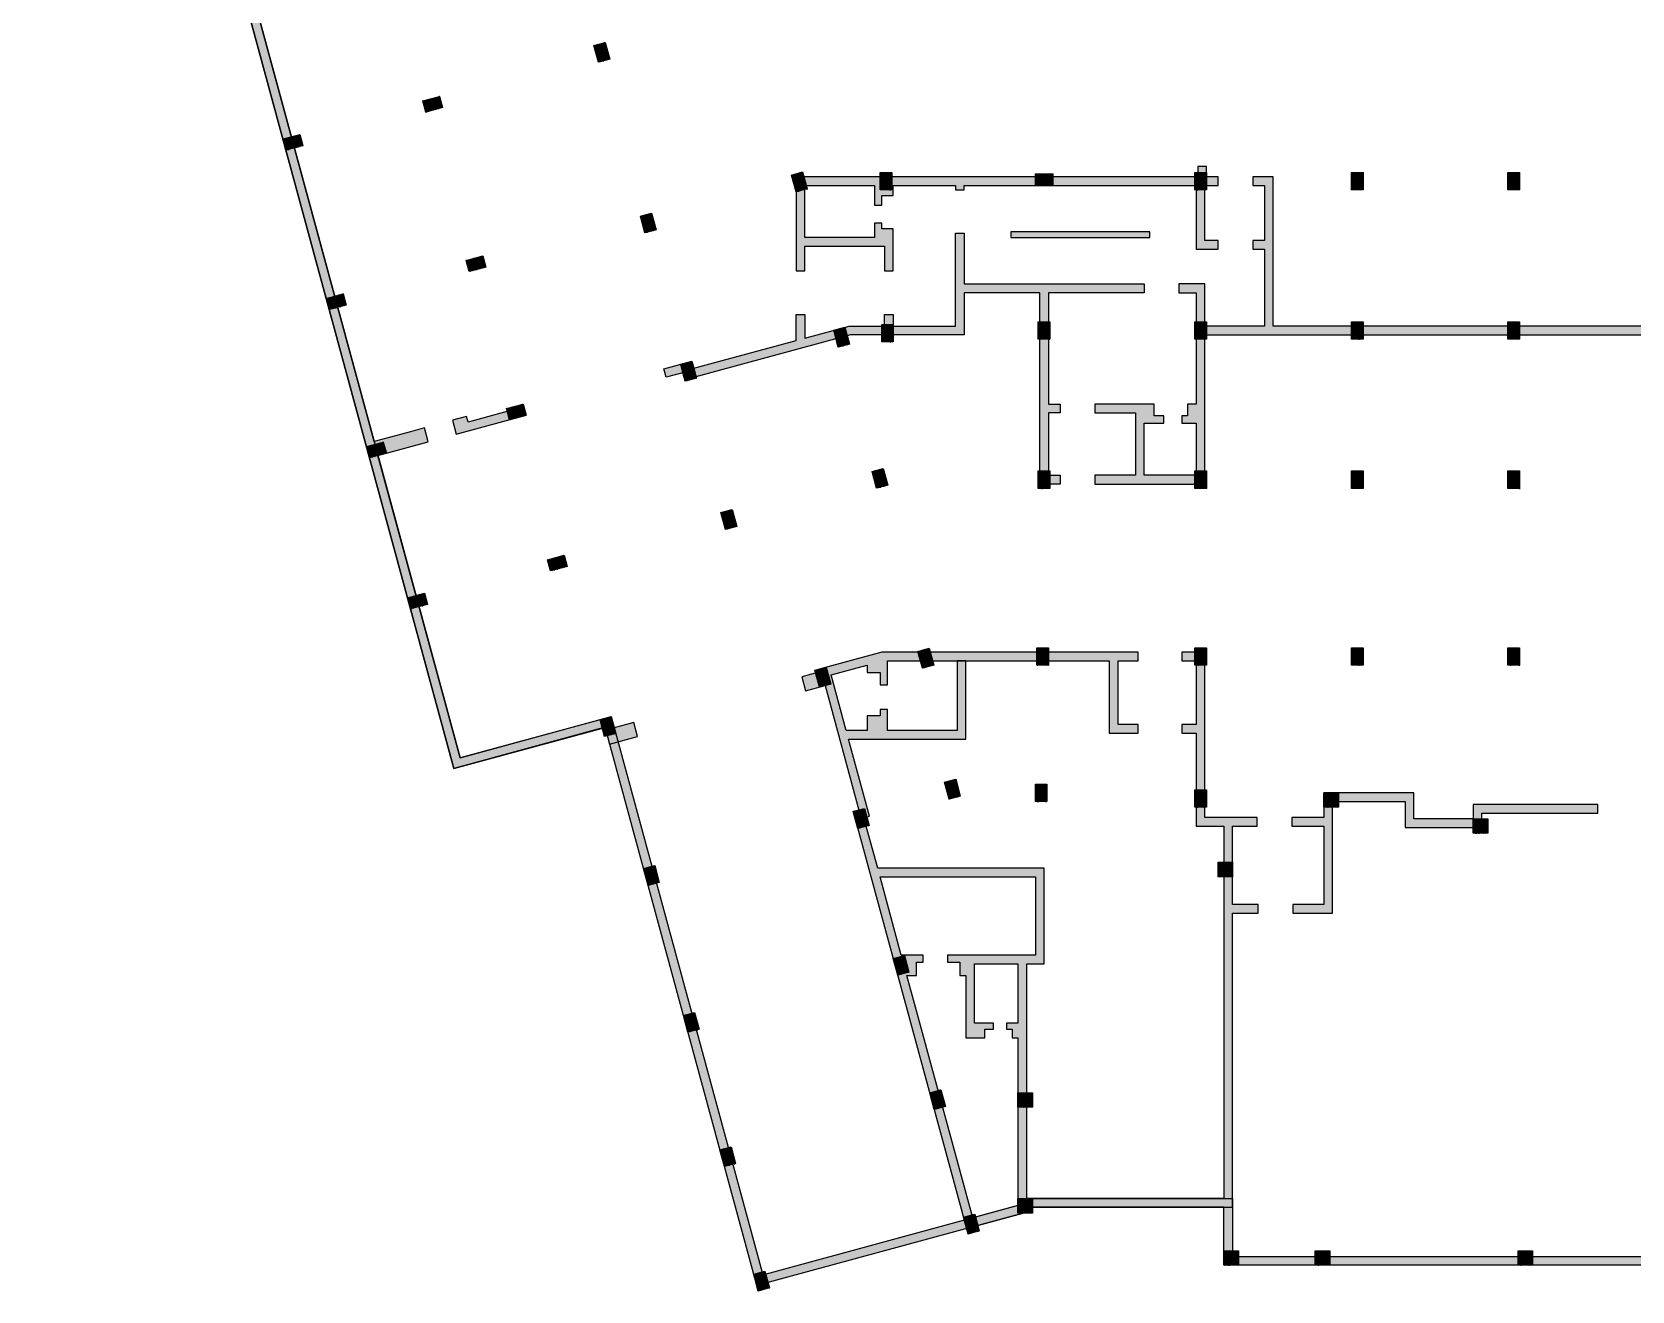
# Model space of a CAD drawing. Extents: x 910418 to 1204174, y 1052427 to 1444227.
# Drawn here: x 910420 to 965601, y 1351239 to 1394669 of the extents above; entities that cross this region are included whole.
import ezdxf

# ---------------------------------------------------------------- set-up
doc = ezdxf.new("R2010")
doc.units = 0
doc.header["$LTSCALE"] = 500
doc.layers.get('0').update_dxf_attribs({"linetype": 'CONTINUOUS'})
for name, color, linetype in [('S_COLU', 2, 'CONTINUOUS'), ('S_COLU_HACH', 15, 'CONTINUOUS'), ('S_WALL', 2, 'CONTINUOUS'), ('S_WALL_HACH', 30, 'CONTINUOUS'), ('S_WALL_OTHE_HACH', 33, 'CONTINUOUS'), ('SE_WALL', 2, 'CONTINUOUS')]:
    doc.layers.add(name, color=color, linetype=linetype)
doc.layers.add('S_POST_OTHE', color=110, linetype='CONTINUOUS', plot=False)
pattern_1 = [(50, (0, 0), (91.092334, -7.96954), [9.525, -104.775]), (355, (0, 0), (-17.62141, 95.52832), [7.62, -83.82]), (100.451, (7.59, -0.66), (73.47125, 87.55834), [8.095, -89.045]), (46.1842, (0, 25.4), (135.53952, -21.02116), [14.2875, -157.1625]), (96.6356, (11.3, 23.65), (118.70212, 123.71278), [12.1425, -133.5675]), (351.184, (0, 25.4), (118.7023, 123.71256), [11.43, -125.73]), (21, (12.7, 19.05), (75.80744, -51.13276), [9.525, -104.775]), (326, (12.7, 19.05), (30.90101, 92.09398), [7.62, -83.82]), (71.4514, (19.02, 14.79), (106.708245, 40.96143), [8.095, -89.045]), (37.5, (0, 0), (1.544302, 42.27752), [0, -82.804, 0, -85.09, 0, -84.1375]), (7.5, (0, 0), (33.409831, 50.090287), [0, -48.514, 0, -80.899, 0, -32.0675]), (327.5, (-28.32, 0), (67.795298, -2.864372), [0, -31.75, 0, -99.06, 0, -131.445]), (317.5, (-41.02, 0), (74.06459, 12.713246), [0, -41.275, 0, -65.786, 0, -93.345])]
pattern_2 = [(50, (0, 150), (91.09233, -7.96954), [9.525, -104.775]), (355, (0, 150), (-17.62141, 95.52832), [7.62, -83.82]), (100.451, (7.59, 149.34), (73.47125, 87.55834), [8.095, -89.045]), (46.1842, (0, 175.4), (135.53952, -21.02116), [14.2875, -157.1625]), (96.6356, (11.3, 173.65), (118.70212, 123.71278), [12.1425, -133.5675]), (351.184, (0, 175.4), (118.7023, 123.71256), [11.43, -125.73]), (21, (12.7, 169.05), (75.80744, -51.13276), [9.525, -104.775]), (326, (12.7, 169.05), (30.90101, 92.09398), [7.62, -83.82]), (71.4514, (19.02, 164.79), (106.70825, 40.96143), [8.095, -89.045]), (37.5, (0, 150), (1.544302, 42.27752), [0, -82.804, 0, -85.09, 0, -84.1375]), (7.5, (0, 150), (33.40983, 50.090287), [0, -48.514, 0, -80.899, 0, -32.0675]), (327.5, (-28.32, 150), (67.795298, -2.864372), [0, -31.75, 0, -99.06, 0, -131.445]), (317.5, (-41.02, 150), (74.06459, 12.713246), [0, -41.275, 0, -65.786, 0, -93.345])]
pattern_3 = [(65.202, (-7327.305, -61634.39), (89.9946, 16.1958), [9.525, -104.775]), (10.202, (-7327.305, -61634.39), (-42.0544, 87.5648), [7.62, -83.82]), (115.653, (-7319.81, -61633.04), (47.9406, 103.7603), [8.095, -89.045]), (61.3862, (-7333.97, -61609.88), (136.309, 15.256), [14.2875, -157.1625]), (111.8376, (-7322.6, -61608.61), (82.108, 150.51), [12.1425, -133.5675]), (6.386, (-7333.97, -61609.88), (82.1084, 150.51), [11.43, -125.73]), (36.202, (-7320.045, -61612.68), (86.5629, -29.4651), [9.525, -104.775]), (341.202, (-7320.045, -61612.68), (5.6706, 96.9743), [7.62, -83.82]), (86.6534, (-7312.83, -61615.13), (92.2333, 67.5094), [8.095, -89.045]), (52.702, (-7327.305, -61634.392), (-9.59584, 41.20307), [0, -82.804, 0, -85.09, 0, -84.1375]), (22.702, (-7327.305, -61634.39), (19.10595, 57.0983), [0, -48.514, 0, -80.899, 0, -32.0675]), (342.702, (-7354.635, -61641.818), (66.17407, 15.0133), [0, -31.75, 0, -99.06, 0, -131.445]), (332.702, (-7366.89, -61645.15), (68.1392, 31.6898), [0, -41.275, 0, -65.786, 0, -93.345])]
pattern_4 = [(50, (-936023.896, -1443727.37), (91.0923345, -7.9695428), [9.525, -104.775]), (355, (-936023.9, -1443727.37), (-17.621413, 95.5283214), [7.62, -83.82]), (100.451, (-936016.305, -1443728.03), (73.471251, 87.558344), [8.095, -89.045]), (46.1842, (-936023.9, -1443701.97), (135.5395204, -21.021164), [14.2875, -157.1625]), (96.6356, (-936012.6, -1443703.72), (118.702117, 123.712778), [12.1425, -133.5675]), (351.184, (-936023.9, -1443701.97), (118.702303, 123.712559), [11.43, -125.73]), (21, (-936011.196, -1443708.32), (75.80744, -51.1327593), [9.525, -104.775]), (326, (-936011.2, -1443708.32), (30.901014, 92.093983), [7.62, -83.82]), (71.4514, (-936004.88, -1443712.58), (106.7082454, 40.961429), [8.095, -89.045]), (37.5, (-936023.896, -1443727.37), (1.5443016, 42.27751944), [0, -82.804, 0, -85.09, 0, -84.1375]), (7.5, (-936023.896, -1443727.37), (33.4098313, 50.0902874), [0, -48.514, 0, -80.899, 0, -32.0675]), (327.5, (-936052.217, -1443727.37), (67.7952976, -2.864372), [0, -31.75, 0, -99.06, 0, -131.445]), (317.5, (-936064.917, -1443727.37), (74.0645907, 12.7132455), [0, -41.275, 0, -65.786, 0, -93.345])]
pattern_5 = [(50, (-936023.896, -1443727.37), (91.0923345, -7.9695428), [9.525, -104.775]), (355, (-936023.9, -1443727.37), (-17.621413, 95.5283214), [7.62, -83.82]), (100.451, (-936016.305, -1443728.03), (73.471251, 87.558344), [8.095, -89.045]), (46.1842, (-936023.9, -1443701.97), (135.5395204, -21.021164), [14.2875, -157.1625]), (96.6356, (-936012.6, -1443703.72), (118.702117, 123.712778), [12.1425, -133.5675]), (351.184, (-936023.9, -1443701.97), (118.702303, 123.712559), [11.43, -125.73]), (21, (-936011.196, -1443708.32), (75.80744, -51.1327593), [9.525, -104.775]), (326, (-936011.2, -1443708.32), (30.901014, 92.093983), [7.62, -83.82]), (71.4514, (-936004.88, -1443712.58), (106.7082454, 40.961429), [8.095, -89.045]), (37.5, (-936023.896, -1443727.37), (1.5443016, 42.27751944), [0, -82.804, 0, -85.09, 0, -84.1375]), (7.5, (-936023.896, -1443727.37), (33.4098313, 50.0902874), [0, -48.514, 0, -80.899, 0, -32.0675]), (327.5, (-936052.217, -1443727.37), (67.7952976, -2.864372), [0, -31.75, 0, -99.06, 0, -131.445]), (317.5, (-936064.917, -1443727.37), (74.0645907, 12.7132455), [0, -41.275, 0, -65.786, 0, -93.345])]

# ---------------------------------------------------------------- blocks, each defined once
blk = doc.blocks.new('500x500')
at = {"layer": 'S_COLU_HACH'}
h = blk.add_hatch(color=256, dxfattribs=at)
h.dxf.hatch_style = 1
h.paths.add_polyline_path([(989816, 1106390), (990316, 1106390), (990316, 1105890), (989816, 1105890)])
at = {"layer": 'S_WALL_OTHE_HACH'}
h = blk.add_hatch(dxfattribs=at)
h.set_pattern_fill('钢筋混凝土', color=256, scale=25)
h.set_pattern_definition([(45, (-1667147.89, -1030227.86), (-44.1941738, 44.1941738), []), (50, (-1667147.89, -1030227.86), (179.3150457, -15.688034), [18.75, -206.25]), (355, (-1667147.89, -1030227.86), (-34.687833, 188.048033), [15, -165]), (100.4514, (-1667132.95, -1030229.17), (144.627345, 172.3598855), [15.9350475, -175.285528]), (46.1842, (-1667147.9, -1030177.86), (266.810262, -41.379754), [28.125, -309.375]), (96.6356, (-1667125.65, -1030181.3), (233.665676, 243.529468), [23.902572, -262.92825]), (351.1842, (-1667147.9, -1030177.86), (233.665486, 243.52965), [22.5, -247.5]), (21, (-1667122.89, -1030190.36), (149.226763, -100.6547227), [18.75, -206.25]), (326, (-1667122.89, -1030190.36), (60.828833, 181.287511), [15, -165]), (71.4514, (-1667110.45, -1030198.75), (210.055657, 80.632624), [15.9350475, -175.285528]), (37.5, (-1667147.89, -1030227.86), (3.0399638, 83.2234635), [0, -163, 0, -167.5, 0, -165.625]), (7.5, (-1667147.89, -1030227.86), (65.7673844, 98.602928), [0, -95.5, 0, -159.25, 0, -63.125]), (327.5, (-1667203.64, -1030227.86), (133.455609, -5.6387179), [0, -62.5, 0, -195, 0, -258.75]), (317.5, (-1667228.64, -1030227.86), (145.7965423, 25.0262456), [0, -81.25, 0, -129.5, 0, -183.75])])
h.paths.add_polyline_path([(989816, 1106390), (990316, 1106390), (990316, 1105890), (989816, 1105890)])
at = {"layer": 'S_COLU'}
blk.add_lwpolyline([(989816, 1106390), (990316, 1106390), (990316, 1105890), (989816, 1105890)], close=True, dxfattribs=at)
at = {"layer": 'S_POST_OTHE', "color": 3}
for p, q in [((989816, 1106390), (990316, 1105890)), ((989816, 1105890), (990316, 1106390))]:
    blk.add_line(p, q, dxfattribs=at)
blk = doc.blocks.new('A$C0AFA105A')
at = {"layer": 'S_WALL_HACH'}
h = blk.add_hatch(dxfattribs=at)
h.set_pattern_fill('AR-CONC', color=256, scale=0.5)
h.set_pattern_definition(pattern_1)
edge = h.paths.add_edge_path()
edge.add_line((-10900, -6800), (-9400, -6800))
edge.add_line((-9400, -6800), (-9400, -7300))
edge.add_line((-9400, -7300), (-8900, -7300))
edge.add_line((-8900, -7300), (-8900, -6800))
edge.add_line((-8900, -6800), (-5050, -6800))
edge.add_line((-5050, -6800), (-5050, -9650))
edge.add_line((-5050, -9650), (-3100, -9650))
edge.add_line((-3100, -9650), (-3100, -10300))
edge.add_line((-3100, -10300), (-2800, -10300))
edge.add_line((-2800, -10300), (-2800, -9650))
edge.add_line((-2800, -9650), (-1900, -9650))
edge.add_line((-1900, -9650), (-1900, -9350))
edge.add_line((-1900, -9350), (-4749, -9350))
edge.add_line((-4749, -9350), (-4749, -6500))
edge.add_line((-4749, -6500), (-11200, -6500))
edge.add_line((-11200, -6500), (-11200, -11702))
edge.add_line((-11200, -11702), (-22021, -14643))
edge.add_line((-22021, -14643), (-21077, -18117))
edge.add_line((-21077, -18117), (-23972, -18905))
edge.add_line((-23972, -18905), (-23579, -20352))
edge.add_line((-23579, -20352), (-23289, -20273))
edge.add_line((-23289, -20273), (-23604, -19116))
edge.add_line((-23604, -19116), (-22446, -18801))
edge.add_line((-22446, -18801), (-22131, -19958))
edge.add_line((-22131, -19958), (-21842, -19880))
edge.add_line((-21842, -19880), (-22157, -18722))
edge.add_line((-22157, -18722), (-20998, -18406))
edge.add_line((-20998, -18406), (-20683, -19565))
edge.add_line((-20683, -19565), (-25604, -20902))
edge.add_line((-25604, -20902), (-11052, -74460))
edge.add_line((-11052, -74460), (-5841, -73044))
edge.add_line((-5841, -73044), (-5683, -73623))
edge.add_line((-5683, -73623), (-4717, -73360))
edge.add_line((-4717, -73360), (-4848, -72878))
edge.add_line((-4848, -72878), (-5525, -73062))
edge.add_line((-5525, -73062), (-5630, -72676))
edge.add_line((-5630, -72676), (-10841, -74092))
edge.add_line((-10841, -74092), (-13673, -63670))
edge.add_line((-13673, -63670), (-11936, -63198))
edge.add_line((-11936, -63198), (-12067, -62715))
edge.add_line((-12067, -62715), (-12550, -62846))
edge.add_line((-12550, -62846), (-12550, -62846))
edge.add_line((-12550, -62846), (-13804, -63187))
edge.add_line((-13804, -63187), (-25236, -21113))
edge.add_line((-25236, -21113), (-20315, -19774))
edge.add_line((-20315, -19774), (-21653, -14854))
edge.add_line((-21653, -14854), (-11151, -12000))
edge.add_line((-11151, -12000), (-10000, -12000))
edge.add_line((-10000, -12000), (-10000, -9700))
edge.add_line((-10000, -9700), (-9100, -9700))
edge.add_line((-9100, -9700), (-9100, -8550))
edge.add_line((-9100, -8550), (-8900, -8550))
edge.add_line((-8900, -8550), (-8900, -8100))
edge.add_line((-8900, -8100), (-9400, -8100))
edge.add_line((-9400, -8100), (-9400, -9400))
edge.add_line((-9400, -9400), (-10300, -9400))
edge.add_line((-10300, -9400), (-10300, -11700))
edge.add_line((-10300, -11700), (-10900, -11700))
edge.add_line((-10900, -11700), (-10900, -6800))
h = blk.add_hatch(dxfattribs=at)
h.set_pattern_fill('AR-CONC', color=256, scale=0.5)
h.set_pattern_definition(pattern_1)
h.paths.add_polyline_path([(14550, -56550), (14550, -56550), (15300, -56550), (15300, -56250), (14850, -56250), (14850, -54350), (15300, -54350), (15300, -54050), (14900, -54050), (14900, -53700), (14600, -53700), (14600, -54050), (752, -54050), (752, -57300), (1052, -57300), (1052, -56450), (3800, -56450), (3800, -57300), (4100, -57300), (4100, -55850), (3700, -55850), (3700, -55650), (3450, -55650), (3450, -56150), (1052, -56150), (1052, -54350), (3450, -54350), (3450, -55030), (3700, -55030), (3700, -54700), (4100, -54700), (4100, -54350), (6250, -54350), (6250, -54500), (6550, -54500), (6550, -54350), (14550, -54350)])
h = blk.add_hatch(dxfattribs=at)
h.set_pattern_fill('AR-CONC', color=256, scale=0.5)
h.set_pattern_definition(pattern_4)
h.paths.add_polyline_path([(13950, -57750), (13950, -58050), (14550, -58050), (14550, -61900), (14250, -61900), (14250, -62300), (14050, -62300), (14050, -62550), (14550, -62550), (14550, -64350), (12750, -64350), (12750, -62550), (13430, -62550), (13430, -62300), (13100, -62300), (13100, -61900), (11050, -61900), (11050, -62200), (12450, -62200), (12450, -64350), (11050, -64350), (11050, -64650), (14850, -64650), (14850, -59500), (36500, -59500), (36500, -59600), (37000, -59600), (37000, -59098), (36500, -59100), (36500, -59200), (17200, -59200), (17200, -54050), (16500, -54050), (16500, -54350), (16900, -54350), (16900, -56250), (16500, -56250), (16500, -56550), (16900, -56550), (16900, -59200), (14850, -59200), (14850, -57750)])
h = blk.add_hatch(dxfattribs=at)
h.set_pattern_fill('AR-CONC', color=256, scale=0.5)
h.set_pattern_definition(pattern_1)
h.paths.add_polyline_path([(2624, -59500), (-3089, -61052), (-3154, -60811), (-3733, -60969), (-3812, -60679), (-2847, -60417), (-2781, -60658), (752, -59698), (752, -58800), (1052, -58800), (1052, -59616), (2584, -59200), (3800, -59200), (3800, -58800), (4100, -58800), (4100, -59200), (6250, -59200), (6250, -56000), (6550, -56000), (6550, -57750), (12750, -57750), (12750, -58050), (9450, -58050), (9450, -61900), (9850, -61900), (9850, -62200), (9450, -62200), (9450, -64350), (9850, -64350), (9850, -64650), (9150, -64650), (9150, -58050), (6550, -58050), (6550, -59500)])
h = blk.add_hatch(dxfattribs=at)
h.set_pattern_fill('AR-CONC', color=256, scale=0.5)
h.set_pattern_definition(pattern_2)
h.paths.add_polyline_path([(12950, -55950), (8150, -55950), (8150, -56150), (12950, -56150)])
h = blk.add_hatch(dxfattribs=at)
h.set_pattern_fill('AR-CONC', color=256, scale=0.5)
h.set_pattern_definition(pattern_3)
h.paths.add_polyline_path([(-8637, -61990), (-10567, -62515), (-10620, -62322), (-11102, -62453), (-10971, -62936), (-8558, -62280)])
h = blk.add_hatch(dxfattribs=at)
h.set_pattern_fill('AR-CONC', color=256, scale=0.5)
h.set_pattern_definition(pattern_5)
h.paths.add_polyline_path([(4900, -81150), (5125, -81150), (5125, -80900), (4377, -80900), (3644, -78200), (9000, -78200), (9000, -80900), (5975, -80900), (5975, -81150), (6400, -81150), (6400, -81600), (6600, -81600), (6600, -83750), (7260, -83750), (7260, -83456), (7560, -83450), (7560, -83250), (6900, -83250), (6900, -81200), (8400, -81200), (8400, -83250), (8002, -83250), (8000, -83450), (8200, -83450), (8200, -83750), (8400, -83750), (8400, -89600), (15800, -89600), (15800, -79450), (16683, -79450), (16683, -79150), (15800, -79150), (15800, -76450), (16650, -76450), (16650, -76150), (14850, -76150), (14850, -70450), (14050, -70450), (14050, -70750), (14550, -70750), (14550, -72950), (14050, -72950), (14050, -73250), (14550, -73250), (14550, -76450), (15500, -76450), (15500, -89300), (8700, -89300), (8700, -81200), (9300, -81200), (9300, -77900), (3562, -77900), (3089, -76161), (3282, -76109), (2560, -73450), (6601, -73450), (6601, -70750), (6301, -70750), (6301, -73150), (3901, -73150), (3901, -72425), (3651, -72425), (3651, -72650), (3201, -72650), (3201, -73150), (2478, -73150), (1958, -71235), (3201, -70898), (3201, -71150), (3651, -71150), (3651, -71575), (3901, -71575), (3901, -70750), (11550, -70750), (11550, -73250), (12550, -73250), (12550, -72950), (11850, -72950), (11850, -70750), (12550, -70750), (12550, -70450), (3704, -70450), (1590, -71025), (1616, -71121), (941, -71305), (1072, -71787), (1747, -71604), (2914, -75898), (2721, -75950), (6629, -90329), (8700, -89766), (8700, -89600), (8400, -89600), (8400, -89537), (6839, -89961), (5002, -83200), (4866, -82700), (4567, -81600), (4900, -81600)])
h = blk.add_hatch(dxfattribs=at)
h.set_pattern_fill('AR-CONC', color=256, scale=0.5)
h.set_pattern_definition(pattern_1)
h.paths.add_polyline_path([(22050, -75300), (18950, -75300), (18950, -76150), (17850, -76150), (17850, -76450), (18950, -76450), (18950, -79150), (17883, -79150), (17883, -79450), (19250, -79450), (19250, -75600), (21750, -75600), (21750, -76500), (24400, -76500), (24400, -76000), (28403, -76000), (28403, -75700), (24100, -75700), (24100, -76200), (22050, -76200)])
at = {"layer": 'S_WALL_OTHE_HACH'}
h = blk.add_hatch(dxfattribs=at)
h.set_pattern_fill('AR-CONC', color=256, scale=0.5)
h.set_pattern_definition(pattern_1)
edge = h.paths.add_edge_path()
edge.add_line((-10900, -6800), (-9400, -6800))
edge.add_line((-9400, -6800), (-9400, -7300))
edge.add_line((-9400, -7300), (-8900, -7300))
edge.add_line((-8900, -7300), (-8900, -6800))
edge.add_line((-8900, -6800), (-5050, -6800))
edge.add_line((-5050, -6800), (-5050, -9650))
edge.add_line((-5050, -9650), (-3100, -9650))
edge.add_line((-3100, -9650), (-3100, -10300))
edge.add_line((-3100, -10300), (-2800, -10300))
edge.add_line((-2800, -10300), (-2800, -9650))
edge.add_line((-2800, -9650), (-1900, -9650))
edge.add_line((-1900, -9650), (-1900, -9350))
edge.add_line((-1900, -9350), (-4749, -9350))
edge.add_line((-4749, -9350), (-4749, -6500))
edge.add_line((-4749, -6500), (-11200, -6500))
edge.add_line((-11200, -6500), (-11200, -11702))
edge.add_line((-11200, -11702), (-22021, -14643))
edge.add_line((-22021, -14643), (-21077, -18117))
edge.add_line((-21077, -18117), (-23972, -18905))
edge.add_line((-23972, -18905), (-23579, -20352))
edge.add_line((-23579, -20352), (-23289, -20273))
edge.add_line((-23289, -20273), (-23604, -19116))
edge.add_line((-23604, -19116), (-22446, -18801))
edge.add_line((-22446, -18801), (-22131, -19958))
edge.add_line((-22131, -19958), (-21842, -19880))
edge.add_line((-21842, -19880), (-22157, -18722))
edge.add_line((-22157, -18722), (-20998, -18406))
edge.add_line((-20998, -18406), (-20683, -19565))
edge.add_line((-20683, -19565), (-25604, -20902))
edge.add_line((-25604, -20902), (-11052, -74460))
edge.add_line((-11052, -74460), (-5841, -73044))
edge.add_line((-5841, -73044), (-5683, -73623))
edge.add_line((-5683, -73623), (-4717, -73360))
edge.add_line((-4717, -73360), (-4848, -72878))
edge.add_line((-4848, -72878), (-5525, -73062))
edge.add_line((-5525, -73062), (-5630, -72676))
edge.add_line((-5630, -72676), (-10841, -74092))
edge.add_line((-10841, -74092), (-13673, -63670))
edge.add_line((-13673, -63670), (-11936, -63198))
edge.add_line((-11936, -63198), (-12067, -62715))
edge.add_line((-12067, -62715), (-12550, -62846))
edge.add_line((-12550, -62846), (-12550, -62846))
edge.add_line((-12550, -62846), (-13804, -63187))
edge.add_line((-13804, -63187), (-25236, -21113))
edge.add_line((-25236, -21113), (-20315, -19774))
edge.add_line((-20315, -19774), (-21653, -14854))
edge.add_line((-21653, -14854), (-11151, -12000))
edge.add_line((-11151, -12000), (-10000, -12000))
edge.add_line((-10000, -12000), (-10000, -9700))
edge.add_line((-10000, -9700), (-9100, -9700))
edge.add_line((-9100, -9700), (-9100, -8550))
edge.add_line((-9100, -8550), (-8900, -8550))
edge.add_line((-8900, -8550), (-8900, -8100))
edge.add_line((-8900, -8100), (-9400, -8100))
edge.add_line((-9400, -8100), (-9400, -9400))
edge.add_line((-9400, -9400), (-10300, -9400))
edge.add_line((-10300, -9400), (-10300, -11700))
edge.add_line((-10300, -11700), (-10900, -11700))
edge.add_line((-10900, -11700), (-10900, -6800))
h = blk.add_hatch(dxfattribs=at)
h.set_pattern_fill('AR-CONC', color=256, scale=0.5)
h.set_pattern_definition(pattern_1)
h.paths.add_polyline_path([(14550, -56550), (14550, -56550), (15300, -56550), (15300, -56250), (14850, -56250), (14850, -54350), (15300, -54350), (15300, -54050), (14900, -54050), (14900, -53700), (14600, -53700), (14600, -54050), (752, -54050), (752, -57300), (1052, -57300), (1052, -56450), (3800, -56450), (3800, -57300), (4100, -57300), (4100, -55850), (3700, -55850), (3700, -55650), (3450, -55650), (3450, -56150), (1052, -56150), (1052, -54350), (3450, -54350), (3450, -55030), (3700, -55030), (3700, -54700), (4100, -54700), (4100, -54350), (6250, -54350), (6250, -54500), (6550, -54500), (6550, -54350), (14550, -54350)])
h = blk.add_hatch(dxfattribs=at)
h.set_pattern_fill('AR-CONC', color=256, scale=0.5)
h.set_pattern_definition(pattern_4)
h.paths.add_polyline_path([(13950, -57750), (13950, -58050), (14550, -58050), (14550, -61900), (14250, -61900), (14250, -62300), (14050, -62300), (14050, -62550), (14550, -62550), (14550, -64350), (12750, -64350), (12750, -62550), (13430, -62550), (13430, -62300), (13100, -62300), (13100, -61900), (11050, -61900), (11050, -62200), (12450, -62200), (12450, -64350), (11050, -64350), (11050, -64650), (14850, -64650), (14850, -59500), (36500, -59500), (36500, -59600), (37000, -59600), (37000, -59098), (36500, -59100), (36500, -59200), (17200, -59200), (17200, -54050), (16500, -54050), (16500, -54350), (16900, -54350), (16900, -56250), (16500, -56250), (16500, -56550), (16900, -56550), (16900, -59200), (14850, -59200), (14850, -57750)])
h = blk.add_hatch(dxfattribs=at)
h.set_pattern_fill('AR-CONC', color=256, scale=0.5)
h.set_pattern_definition(pattern_1)
h.paths.add_polyline_path([(2624, -59500), (-3089, -61052), (-3154, -60811), (-3733, -60969), (-3812, -60679), (-2847, -60417), (-2781, -60658), (752, -59698), (752, -58800), (1052, -58800), (1052, -59616), (2584, -59200), (3800, -59200), (3800, -58800), (4100, -58800), (4100, -59200), (6250, -59200), (6250, -56000), (6550, -56000), (6550, -57750), (12750, -57750), (12750, -58050), (9450, -58050), (9450, -61900), (9850, -61900), (9850, -62200), (9450, -62200), (9450, -64350), (9850, -64350), (9850, -64650), (9150, -64650), (9150, -58050), (6550, -58050), (6550, -59500)])
h = blk.add_hatch(dxfattribs=at)
h.set_pattern_fill('AR-CONC', color=256, scale=0.5)
h.set_pattern_definition(pattern_2)
h.paths.add_polyline_path([(12950, -55950), (8150, -55950), (8150, -56150), (12950, -56150)])
h = blk.add_hatch(dxfattribs=at)
h.set_pattern_fill('AR-CONC', color=256, scale=0.5)
h.set_pattern_definition(pattern_3)
h.paths.add_polyline_path([(-8637, -61990), (-10567, -62515), (-10620, -62322), (-11102, -62453), (-10971, -62936), (-8558, -62280)])
h = blk.add_hatch(dxfattribs=at)
h.set_pattern_fill('AR-CONC', color=256, scale=0.5)
h.set_pattern_definition(pattern_5)
h.paths.add_polyline_path([(4900, -81150), (5125, -81150), (5125, -80900), (4377, -80900), (3644, -78200), (9000, -78200), (9000, -80900), (5975, -80900), (5975, -81150), (6400, -81150), (6400, -81600), (6600, -81600), (6600, -83750), (7260, -83750), (7260, -83456), (7560, -83450), (7560, -83250), (6900, -83250), (6900, -81200), (8400, -81200), (8400, -83250), (8002, -83250), (8000, -83450), (8200, -83450), (8200, -83750), (8400, -83750), (8400, -89600), (15800, -89600), (15800, -79450), (16683, -79450), (16683, -79150), (15800, -79150), (15800, -76450), (16650, -76450), (16650, -76150), (14850, -76150), (14850, -70450), (14050, -70450), (14050, -70750), (14550, -70750), (14550, -72950), (14050, -72950), (14050, -73250), (14550, -73250), (14550, -76450), (15500, -76450), (15500, -89300), (8700, -89300), (8700, -81200), (9300, -81200), (9300, -77900), (3562, -77900), (3089, -76161), (3282, -76109), (2560, -73450), (6601, -73450), (6601, -70750), (6301, -70750), (6301, -73150), (3901, -73150), (3901, -72425), (3651, -72425), (3651, -72650), (3201, -72650), (3201, -73150), (2478, -73150), (1958, -71235), (3201, -70898), (3201, -71150), (3651, -71150), (3651, -71575), (3901, -71575), (3901, -70750), (11550, -70750), (11550, -73250), (12550, -73250), (12550, -72950), (11850, -72950), (11850, -70750), (12550, -70750), (12550, -70450), (3704, -70450), (1590, -71025), (1616, -71121), (941, -71305), (1072, -71787), (1747, -71604), (2914, -75898), (2721, -75950), (6629, -90329), (8700, -89766), (8700, -89600), (8400, -89600), (8400, -89537), (6839, -89961), (5002, -83200), (4866, -82700), (4567, -81600), (4900, -81600)])
h = blk.add_hatch(dxfattribs=at)
h.set_pattern_fill('AR-CONC', color=256, scale=0.5)
h.set_pattern_definition(pattern_1)
h.paths.add_polyline_path([(22050, -75300), (18950, -75300), (18950, -76150), (17850, -76150), (17850, -76450), (18950, -76450), (18950, -79150), (17883, -79150), (17883, -79450), (19250, -79450), (19250, -75600), (21750, -75600), (21750, -76500), (24400, -76500), (24400, -76000), (28403, -76000), (28403, -75700), (24100, -75700), (24100, -76200), (22050, -76200)])
at = {"layer": 'S_WALL', "color": 1}
for points in [[(-25604, -20902), (-11052, -74460), (-5841, -73044), (-5683, -73623), (-4717, -73360), (-4848, -72878), (-5525, -73062), (-5630, -72676), (-10841, -74092), (-13673, -63670), (-11936, -63198), (-12067, -62715), (-12550, -62846), (-12550, -62846), (-13804, -63187), (-25236, -21113)], [(14550, -56550), (14550, -56550), (15300, -56550), (15300, -56250), (14850, -56250), (14850, -54350), (15300, -54350), (15300, -54050), (14900, -54050), (14900, -53700), (14600, -53700), (14600, -54050), (752, -54050), (752, -57300), (1052, -57300), (1052, -56450), (3800, -56450), (3800, -57300), (4100, -57300), (4100, -55850), (3700, -55850), (3700, -55650), (3450, -55650), (3450, -56150), (1052, -56150), (1052, -54350), (3450, -54350), (3450, -55030), (3700, -55030), (3700, -54700), (4100, -54700), (4100, -54350), (6250, -54350), (6250, -54500), (6550, -54500), (6550, -54350), (14550, -54350), (14550, -56550)], [(13950, -57750), (13950, -58050), (14550, -58050), (14550, -61900), (14250, -61900), (14250, -62300), (14050, -62300), (14050, -62550), (14550, -62550), (14550, -64350), (12750, -64350), (12750, -62550), (13430, -62550), (13430, -62300), (13100, -62300), (13100, -61900), (11050, -61900), (11050, -62200), (12450, -62200), (12450, -64350), (11050, -64350), (11050, -64650), (14850, -64650), (14850, -59500), (36500, -59500)], [(36500, -59200), (17200, -59200), (17200, -54050), (16500, -54050), (16500, -54350), (16900, -54350), (16900, -56250), (16500, -56250), (16500, -56550), (16900, -56550), (16900, -59200), (14850, -59200), (14850, -57750), (13950, -57750)]]:
    blk.add_lwpolyline(points, dxfattribs=at)
at = {"layer": 'S_WALL', "color": 1, "elevation": 0}
blk.add_lwpolyline([(2624, -59500), (-3089, -61052), (-3154, -60811), (-3733, -60969), (-3812, -60679), (-2847, -60417), (-2781, -60658), (752, -59698), (752, -58800), (1052, -58800), (1052, -59616), (2584, -59200), (3800, -59200), (3800, -58800), (4100, -58800), (4100, -59200), (6250, -59200), (6250, -56000), (6550, -56000), (6550, -57750), (12750, -57750), (12750, -58050), (9450, -58050), (9450, -61900), (9850, -61900), (9850, -62200), (9450, -62200), (9450, -64350), (9850, -64350), (9850, -64650), (9150, -64650), (9150, -58050), (6550, -58050), (6550, -59500), (2624, -59500)], dxfattribs=at)
at = {"layer": 'S_WALL', "color": 1}
for points in [[(12950, -55950), (8150, -55950), (8150, -56150), (12950, -56150)], [(-8637, -61990), (-10567, -62515), (-10620, -62322), (-11102, -62453), (-10971, -62936), (-8558, -62280)], [(4900, -81150), (5125, -81150), (5125, -80900), (4377, -80900), (3644, -78200), (9000, -78200), (9000, -80900), (5975, -80900), (5975, -81150), (6400, -81150), (6400, -81600), (6600, -81600), (6600, -83750), (7260, -83750), (7260, -83456), (7560, -83450), (7560, -83250), (6900, -83250), (6900, -81200), (8400, -81200), (8400, -83250), (8002, -83250), (8000, -83450), (8200, -83450), (8200, -83750), (8400, -83750), (8400, -89600), (15800, -89600), (15800, -79450), (16683, -79450), (16683, -79150), (15800, -79150), (15800, -76450), (16650, -76450), (16650, -76150), (14850, -76150), (14850, -70450), (14050, -70450), (14050, -70750), (14550, -70750), (14550, -72950), (14050, -72950), (14050, -73250), (14550, -73250), (14550, -76450), (15500, -76450), (15500, -89300), (8700, -89300), (8700, -81200), (9300, -81200), (9300, -77900), (3562, -77900), (3089, -76161), (3282, -76109), (2560, -73450), (6601, -73450), (6601, -70750), (6301, -70750), (6301, -73150), (3901, -73150), (3901, -72425), (3651, -72425), (3651, -72650), (3201, -72650), (3201, -73150), (2478, -73150), (1958, -71235), (3201, -70898), (3201, -71150), (3651, -71150), (3651, -71575), (3901, -71575), (3901, -70750), (11550, -70750), (11550, -73250), (12550, -73250), (12550, -72950), (11850, -72950), (11850, -70750), (12550, -70750), (12550, -70450), (3704, -70450), (1590, -71025), (1616, -71121), (941, -71305), (1072, -71787), (1747, -71604), (2914, -75898), (2721, -75950), (6629, -90329), (8700, -89766), (8700, -89600), (8400, -89600), (8400, -89537), (6839, -89961), (5002, -83200), (4866, -82700), (4567, -81600), (4900, -81600)], [(22050, -75300), (18950, -75300), (18950, -76150), (17850, -76150), (17850, -76450), (18950, -76450), (18950, -79150), (17883, -79150), (17883, -79450), (19250, -79450), (19250, -75600), (21750, -75600), (21750, -76500), (24400, -76500), (24400, -76000), (28403, -76000), (28403, -75700), (24100, -75700), (24100, -76200), (22050, -76200)]]:
    blk.add_lwpolyline(points, close=True, dxfattribs=at)
blk = doc.blocks.new('600x400')
at = {"layer": 'S_COLU_HACH'}
h = blk.add_hatch(color=256, dxfattribs=at)
h.dxf.hatch_style = 1
h.paths.add_polyline_path([(932065, 1422768), (932465, 1422768), (932465, 1422168), (932065, 1422168)])
at = {"layer": 'S_WALL_OTHE_HACH'}
h = blk.add_hatch(dxfattribs=at)
h.set_pattern_fill('钢筋混凝土', color=256, scale=25)
h.set_pattern_definition([(45, (-2258.95, 1541.13), (-44.1941738, 44.1941738), []), (50, (-2258.95, 1541.13), (179.315046, -15.688034), [18.75, -206.25]), (355, (-2258.95, 1541.13), (-34.687833, 188.048033), [15, -165]), (100.4514, (-2244, 1539.82), (144.627345, 172.359886), [15.935047, -175.285528]), (46.1842, (-2258.95, 1591.13), (266.810262, -41.379754), [28.125, -309.375]), (96.6356, (-2236.72, 1587.68), (233.665676, 243.529468), [23.90257, -262.92825]), (351.1842, (-2258.95, 1591.13), (233.665486, 243.52965), [22.5, -247.5]), (21, (-2233.95, 1578.63), (149.226763, -100.654723), [18.75, -206.25]), (326, (-2233.95, 1578.63), (60.828833, 181.287511), [15, -165]), (71.4514, (-2221.51, 1570.24), (210.055657, 80.632624), [15.935047, -175.285528]), (37.5, (-2258.95, 1541.13), (3.0399638, 83.2234635), [0, -163, 0, -167.5, 0, -165.625]), (7.5, (-2258.95, 1541.13), (65.7673844, 98.602928), [0, -95.5, 0, -159.25, 0, -63.125]), (327.5, (-2314.7, 1541.13), (133.455609, -5.638718), [0, -62.5, 0, -195, 0, -258.75]), (317.5, (-2339.7, 1541.13), (145.796542, 25.0262456), [0, -81.25, 0, -129.5, 0, -183.75])])
h.paths.add_polyline_path([(932065, 1422768), (932465, 1422768), (932465, 1422168), (932065, 1422168)])
at = {"layer": 'S_COLU'}
blk.add_lwpolyline([(932065, 1422768), (932465, 1422768), (932465, 1422168), (932065, 1422168)], close=True, dxfattribs=at)
at = {"layer": 'S_POST_OTHE', "color": 3}
for p, q in [((932065, 1422768), (932465, 1422168)), ((932065, 1422168), (932465, 1422768))]:
    blk.add_line(p, q, dxfattribs=at)

msp = doc.modelspace()

# ---------------------------------------------------------------- hatches: boundary and pattern name
at = {"layer": 'S_WALL_HACH'}
h = msp.add_hatch(color=256, dxfattribs=at)
h.dxf.hatch_style = 1
h.paths.add_polyline_path([(944732, 1354127), (944732, 1354427), (951824, 1354427), (951824, 1352427), (978324, 1352427), (978324, 1354427), (985524, 1354427), (985524, 1362527), (984924, 1362527), (984924, 1368127), (1005324, 1368127), (1005324, 1373827), (1010524, 1373827), (1010524, 1384527), (1016124, 1384527), (1016124, 1410127), (1010724, 1410127), (1010724, 1427027), (1011524, 1427027), (1011524, 1428927), (1021624, 1428927), (1021624, 1432327), (1022424, 1432327), (1022424, 1438027), (1011624, 1438027), (1011624, 1443927), (1009124, 1443927), (1009124, 1443327), (1006774, 1443327), (1006774, 1440927), (1006424, 1440927), (1006424, 1438127), (1001474, 1438127), (1001474, 1442827), (999124, 1442827), (999124, 1443727), (996624, 1443727), (996624, 1438027), (985624, 1438027), (985624, 1432027), (961824, 1432027), (961824, 1434027), (961824, 1434027), (961824, 1438027), (951024, 1438027), (951024, 1443927), (948524, 1443927), (948524, 1443327), (946174, 1443327), (946174, 1440927), (945824, 1440927), (945824, 1438127), (940874, 1438127), (940874, 1442827), (938524, 1442827), (938524, 1443727), (936024, 1443727), (936024, 1438027), (934324, 1438027), (934324, 1438027), (934324, 1436927), (925124, 1436927), (925124, 1431796), (914371, 1428873), (915709, 1423952), (915419, 1423873), (910788, 1422615), (925183, 1369636), (930395, 1371052), (935627, 1351800), (944695, 1354264), (944774, 1353975), (935416, 1351432), (930184, 1370684), (924972, 1369268), (910420, 1422825), (915341, 1424163), (914002, 1429084), (924824, 1432025), (924824, 1437227), (934024, 1437227), (934024, 1438327), (935724, 1438327), (935724, 1444027), (938824, 1444027), (938824, 1443127), (941174, 1443127), (941174, 1438427), (945524, 1438427), (945524, 1441228), (945874, 1441227), (945874, 1443627), (948224, 1443627), (948224, 1444227), (951324, 1444227), (951324, 1438327), (962124, 1438327), (962124, 1432327), (985324, 1432327), (985324, 1438327), (996324, 1438327), (996324, 1444027), (999424, 1444027), (999424, 1443127), (1001774, 1443127), (1001774, 1438427), (1006124, 1438427), (1006124, 1441227), (1006474, 1441227), (1006474, 1443627), (1008824, 1443627), (1008824, 1444227), (1011924, 1444227), (1011924, 1438326), (1022724, 1438327), (1022724, 1432027), (1021924, 1432027), (1021924, 1428627), (1011824, 1428627), (1011824, 1426727), (1011024, 1426727), (1011024, 1410427), (1016424, 1410427), (1016424, 1384227), (1010824, 1384227), (1010824, 1373527), (1005624, 1373527), (1005624, 1367827), (985224, 1367827), (985224, 1362827), (985824, 1362827), (985824, 1354127), (978624, 1354127), (978624, 1352127), (951524, 1352127), (951524, 1354127)])
at = {"layer": 'S_WALL_OTHE_HACH'}
h = msp.add_hatch(dxfattribs=at)
h.set_pattern_fill('钢筋混凝土', color=256, scale=25)
h.set_pattern_definition([(45, (0, 0), (-44.1941738, 44.1941738), []), (50, (0, 0), (179.315046, -15.688034), [18.75, -206.25]), (355, (0, 0), (-34.687833, 188.048033), [15, -165]), (100.4514, (14.94, -1.3), (144.627345, 172.359886), [15.935047, -175.285528]), (46.1842, (0, 50), (266.810262, -41.379754), [28.125, -309.375]), (96.6356, (22.23, 46.55), (233.665676, 243.529468), [23.90257, -262.92825]), (351.1842, (0, 50), (233.665486, 243.52965), [22.5, -247.5]), (21, (25, 37.5), (149.226763, -100.654723), [18.75, -206.25]), (326, (25, 37.5), (60.828833, 181.287511), [15, -165]), (71.4514, (37.44, 29.11), (210.055657, 80.632624), [15.935047, -175.285528]), (37.5, (0, 0), (3.0399638, 83.2234635), [0, -163, 0, -167.5, 0, -165.625]), (7.5, (0, 0), (65.7673844, 98.602928), [0, -95.5, 0, -159.25, 0, -63.125]), (327.5, (-55.75, 0), (133.455609, -5.638718), [0, -62.5, 0, -195, 0, -258.75]), (317.5, (-80.75, 0), (145.796542, 25.0262456), [0, -81.25, 0, -129.5, 0, -183.75])])
h.paths.add_polyline_path([(944732, 1354127), (944732, 1354427), (951824, 1354427), (951824, 1352427), (978324, 1352427), (978324, 1354427), (985524, 1354427), (985524, 1362527), (984924, 1362527), (984924, 1368127), (1005324, 1368127), (1005324, 1373827), (1010524, 1373827), (1010524, 1384527), (1016124, 1384527), (1016124, 1410127), (1010724, 1410127), (1010724, 1427027), (1011524, 1427027), (1011524, 1428927), (1021624, 1428927), (1021624, 1432327), (1022424, 1432327), (1022424, 1438027), (1011624, 1438027), (1011624, 1443927), (1009124, 1443927), (1009124, 1443327), (1006774, 1443327), (1006774, 1440927), (1006424, 1440927), (1006424, 1438127), (1001474, 1438127), (1001474, 1442827), (999124, 1442827), (999124, 1443727), (996624, 1443727), (996624, 1438027), (985624, 1438027), (985624, 1432027), (961824, 1432027), (961824, 1434027), (961824, 1434027), (961824, 1438027), (951024, 1438027), (951024, 1443927), (948524, 1443927), (948524, 1443327), (946174, 1443327), (946174, 1440927), (945824, 1440927), (945824, 1438127), (940874, 1438127), (940874, 1442827), (938524, 1442827), (938524, 1443727), (936024, 1443727), (936024, 1438027), (934324, 1438027), (934324, 1438027), (934324, 1436927), (925124, 1436927), (925124, 1431796), (914371, 1428873), (915709, 1423952), (915419, 1423873), (910788, 1422615), (925183, 1369636), (930395, 1371052), (935627, 1351800), (944695, 1354264), (944774, 1353975), (935416, 1351432), (930184, 1370684), (924972, 1369268), (910420, 1422825), (915341, 1424163), (914002, 1429084), (924824, 1432025), (924824, 1437227), (934024, 1437227), (934024, 1438327), (935724, 1438327), (935724, 1444027), (938824, 1444027), (938824, 1443127), (941174, 1443127), (941174, 1438427), (945524, 1438427), (945524, 1441228), (945874, 1441227), (945874, 1443627), (948224, 1443627), (948224, 1444227), (951324, 1444227), (951324, 1438327), (962124, 1438327), (962124, 1432327), (985324, 1432327), (985324, 1438327), (996324, 1438327), (996324, 1444027), (999424, 1444027), (999424, 1443127), (1001774, 1443127), (1001774, 1438427), (1006124, 1438427), (1006124, 1441227), (1006474, 1441227), (1006474, 1443627), (1008824, 1443627), (1008824, 1444227), (1011924, 1444227), (1011924, 1438326), (1022724, 1438327), (1022724, 1432027), (1021924, 1432027), (1021924, 1428627), (1011824, 1428627), (1011824, 1426727), (1011024, 1426727), (1011024, 1410427), (1016424, 1410427), (1016424, 1384227), (1010824, 1384227), (1010824, 1373527), (1005624, 1373527), (1005624, 1367827), (985224, 1367827), (985224, 1362827), (985824, 1362827), (985824, 1354127), (978624, 1354127), (978624, 1352127), (951524, 1352127), (951524, 1354127)])

# ---------------------------------------------------------------- linework, layer by layer
at = {"layer": 'SE_WALL'}
for points in [[(910788, 1422615), (925183, 1369636), (930395, 1371052), (935627, 1351800), (944695, 1354264), (944774, 1353975), (935416, 1351432), (930184, 1370684), (924972, 1369268), (910420, 1422825)], [(944732, 1354127), (944732, 1354427), (951824, 1354427), (951824, 1352427), (978324, 1352427)], [(978624, 1352127), (951524, 1352127), (951524, 1354127), (944732, 1354127)]]:
    msp.add_lwpolyline(points, dxfattribs=at)

# ---------------------------------------------------------------- block references
for name, p in [('A$C0AFA105A', (936024, 1443727)), ('600x400', (7609, -32941, 0)), ('600x400', (18459, -32941)), ('600x400', (23859, -32941)), ('600x400', (29259, -32941)), ('600x400', (7659, -38191, 0)), ('600x400', (13059, -38091)), ('600x400', (18459, -38091)), ('600x400', (23859, -38091)), ('600x400', (29259, -38091)), ('600x400', (13059, -43241)), ('600x400', (18459, -43241)), ('600x400', (23859, -43241)), ('600x400', (29259, -43241)), ('600x400', (13009, -49341)), ('600x400', (18459, -49341)), ('600x400', (23859, -49341)), ('600x400', (29259, -49341)), ('600x400', (12959, -54041)), ('600x400', (18459, -54241))]:
    msp.add_blockref(name, p)
for p, rotation in [((403448, -223189, 0), 15.20249431975196), ((2541397, 865552, 0), 105.2024943196318), ((2536572, 864241, 0), 105.2024943196318), ((410259, -227659), 15.20249431975196), ((2367792, 457312), 90), ((405048, -229075, 0), 15.20249431975196), ((2542892, 860052, 0), 105.2024943196318), ((2538067, 858740, 0), 105.2024943196318), ((411715, -233015, 0), 15.20249431975196), ((406438, -234190), 15.20249431975196), ((2544282, 854937, 0), 105.2024943196318), ((2539457, 853626, 0), 105.2024943196318), ((413039, -237888), 15.20249431975196), ((407828, -239304, 0), 15.20249431975196), ((2545698, 849726, 0), 105.2024943196318), ((2540873, 848415, 0), 105.2024943196318), ((414620, -244090), 15.20249431975196), ((411068, -244745), 15.20249431975196), ((403656, -246448), 15.20249431975196), ((415537, -248608), 15.20249431975196), ((412392, -249618), 15.20249431975196), ((405156, -251585), 15.20249431975196), ((413769, -254684), 15.20249431975196), ((406532, -256651), 15.20249431975196), ((415027, -259316), 15.20249431975196), ((407791, -261283), 15.20249431975196), ((416194, -263611), 15.20249431975196), ((408958, -265577), 15.20249431975196)]:
    msp.add_blockref('600x400', p, dxfattribs=dict(rotation=rotation))
at = {"layer": 'S_COLU'}
for p in [(-34842, 262037, 0), (-29692, 261138), (-38492, 259638, 0), (-45392, 251688, 0), (-45392, 248038, 0), (-38292, 246238), (-35142, 246238, 0), (-28142, 246238, 0)]:
    msp.add_blockref('500x500', p, dxfattribs=at)

doc.saveas('drawing.dxf')
